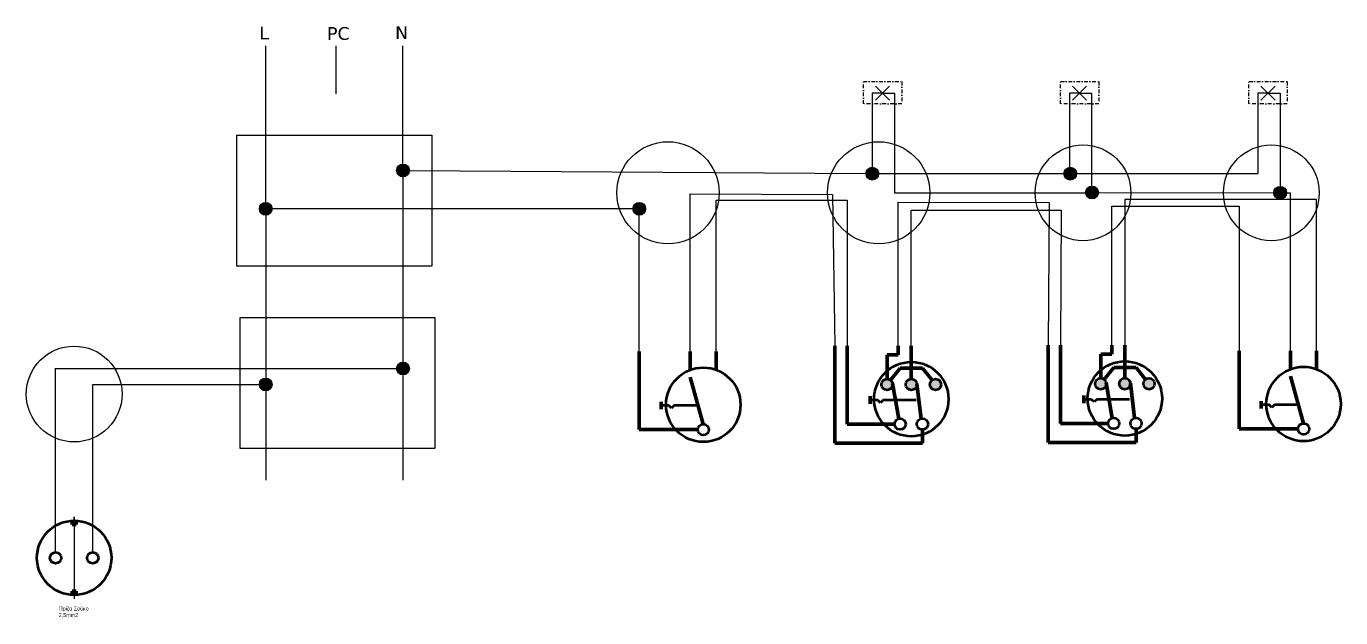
# Model space of a CAD drawing. Header units: millimetres. Extents: x 1397 to 2322, y 1763 to 1962.
# Drawn here: x 1910 to 2321.7, y 1768 to 1953.1 of the extents above; entities that cross this region are included whole.
import ezdxf

# ---------------------------------------------------------------- set-up
doc = ezdxf.new("R2010")
doc.units = ezdxf.units.MM
doc.header["$LTSCALE"] = 0.093
doc.linetypes.add('DASHDOT2', pattern=[12.7, 6.35, -3.175, 0, -3.175])
for name, color, linetype, lineweight in [('2S', 7, 'Continuous', 200), ('S', 7, 'Continuous', 100), ('S_2', 7, 'Continuous', 50), ('S_4', 7, 'Continuous', 25)]:
    doc.layers.add(name, color=color, linetype=linetype, lineweight=lineweight)
doc.layers.add('DESC', color=7, linetype='DASHDOT2', true_color=0xffffff)
for name, color, linetype in [('DESCCHILD', 20, 'Continuous'), ('LOC', 8, 'Continuous'), ('TERMS', 4, 'Continuous')]:
    doc.layers.add(name, color=color, linetype=linetype)

msp = doc.modelspace()

# ---------------------------------------------------------------- hatches: boundary and pattern name
at = {"ltscale": 2, "true_color": 0x000000}
h = msp.add_hatch(color=18, dxfattribs=at)
h.dxf.hatch_style = 1
h.paths.add_polyline_path([(2030, 1908, 1), (2026, 1908, 1)])
h = msp.add_hatch(color=18, dxfattribs=at)
h.dxf.hatch_style = 1
h.paths.add_polyline_path([(2177, 1907, 1), (2173, 1907, 1)])
h = msp.add_hatch(color=18, dxfattribs=at)
h.dxf.hatch_style = 1
h.paths.add_polyline_path([(2239, 1907, 1), (2235, 1907, 1)])
h = msp.add_hatch(color=18, dxfattribs=at)
h.dxf.hatch_style = 1
h.paths.add_polyline_path([(2245.82, 1901.1, 1), (2241.82, 1901.1, 1)])
h = msp.add_hatch(color=18, dxfattribs=at)
h.dxf.hatch_style = 1
h.paths.add_polyline_path([(2304.76, 1901, 1), (2300.76, 1901, 1)])
h = msp.add_hatch(color=18, dxfattribs=at)
h.dxf.hatch_style = 1
h.paths.add_polyline_path([(2104, 1896, 1), (2100, 1896, 1)])
h = msp.add_hatch(color=18, dxfattribs=at)
h.dxf.hatch_style = 1
h.paths.add_polyline_path([(2030, 1846, 1), (2026, 1846, 1)])
at = {"layer": '2S'}
h = msp.add_hatch(color=256, dxfattribs=at)
h.dxf.hatch_style = 1
h.paths.add_polyline_path([(2196.55, 1840.99, 1), (2193.05, 1840.99, 1)])
h.paths.add_polyline_path([(2188.97, 1840.99, 1), (2185.48, 1840.99, 1)])
h.paths.add_polyline_path([(2181.4, 1840.99, 1), (2177.91, 1840.99, 1)])
h = msp.add_hatch(color=256, dxfattribs=at)
h.dxf.hatch_style = 1
h.paths.add_polyline_path([(2263.43, 1841.21, 1), (2259.94, 1841.21, 1)])
h.paths.add_polyline_path([(2255.86, 1841.21, 1), (2252.36, 1841.21, 1)])
h.paths.add_polyline_path([(2248.29, 1841.21, 1), (2244.79, 1841.21, 1)])
h = msp.add_hatch(color=256, dxfattribs=at)
h.dxf.hatch_style = 1
h.paths.add_polyline_path([(1925, 1798.37, 0.012506), (1924.42, 1798.36), (1924.42, 1797.21), (1925, 1797.21)])
h.paths.add_polyline_path([(1925.58, 1798.36, 0.012506), (1925, 1798.37), (1925, 1797.21), (1925.58, 1797.21)])
h = msp.add_hatch(color=256, dxfattribs=at)
h.dxf.hatch_style = 1
h.paths.add_polyline_path([(1925, 1776.24), (1924.42, 1776.24), (1924.42, 1775.09, 0.012373), (1925, 1775.07)])
h.paths.add_polyline_path([(1925.59, 1776.24), (1925.01, 1776.24), (1925, 1775.07, 0.012638), (1925.59, 1775.09)])
at = {"layer": 'LOC', "ltscale": 2, "true_color": 0x000000}
h = msp.add_hatch(color=18, dxfattribs=at)
h.dxf.hatch_style = 1
h.paths.add_polyline_path([(1987, 1896, 1), (1983, 1896, 1)])
h = msp.add_hatch(color=18, dxfattribs=at)
h.dxf.hatch_style = 1
h.paths.add_polyline_path([(1987, 1841, 1), (1983, 1841, 1)])

# ---------------------------------------------------------------- linework, layer by layer
at = {"ltscale": 2}
for p, q in [((2007, 1947), (2007, 1932)), ((2298.95, 1932.19), (2302.76, 1932.19)), ((2117.99, 1851.35), (2117.99, 1900.69)), ((2117.99, 1900.69), (2162.58, 1900.52)), ((2126.14, 1851.35), (2126.14, 1898.71)), ((2126.14, 1898.71), (2167.11, 1898.71)), ((2162.58, 1900.52), (2163.22, 1853.09)), ((2167.11, 1898.71), (2167.11, 1853.09)), ((2314.16, 1898.89), (2254.11, 1898.89)), ((2254.11, 1898.89), (2254.11, 1853.3)), ((2314.16, 1851.57), (2314.16, 1898.89)), ((2183.13, 1853.09), (2183.13, 1898.06)), ((2183.13, 1898.06), (2230.37, 1897.95)), ((2187.23, 1853.09), (2187.23, 1895.59)), ((2187.23, 1895.59), (2234.18, 1895.59)), ((2230.37, 1897.95), (2230.11, 1853.3)), ((2234.18, 1895.57), (2233.99, 1853.3)), ((2250.01, 1853.3), (2250.01, 1896.84)), ((2250.01, 1896.84), (2289.96, 1896.84)), ((2289.96, 1896.84), (2289.96, 1851.57))]:
    msp.add_line(p, q, dxfattribs=at)
for p, q in [((2176, 1934.39), (2180.39, 1930)), ((2180.39, 1934.39), (2176, 1930)), ((2237.76, 1934.39), (2242.15, 1930)), ((2242.15, 1934.39), (2237.76, 1930)), ((2296.76, 1934.39), (2301.15, 1930)), ((2301.15, 1934.39), (2296.76, 1930))]:
    msp.add_line(p, q)
for points in [[(1976, 1919), (2037, 1919), (2037, 1878), (1976, 1878)], [(1977, 1862), (2038, 1862), (2038, 1821), (1977, 1821)]]:
    msp.add_lwpolyline(points, close=True, dxfattribs=at)
for centre, radius in [((2111, 1901), 16), ((2177, 1901), 16), ((2241, 1901), 15), ((2300, 1901), 15), ((2028, 1908), 2), ((2175, 1907), 2), ((2237, 1907), 2), ((2243.82, 1901.1), 2), ((2302.76, 1901), 2), ((2102, 1896), 2), ((1925, 1838), 15), ((2028, 1846), 2)]:
    msp.add_circle(centre, radius, dxfattribs=at)
at = {"layer": '2S'}
for p, q in [((2122.07, 1828.61), (2117.99, 1843.33)), ((2183.28, 1830.29), (2181.38, 1841.29)), ((2190.27, 1830.29), (2188.96, 1841.2)), ((2250.16, 1830.5), (2248.26, 1841.51)), ((2257.16, 1830.5), (2255.85, 1841.42)), ((2310.08, 1828.83), (2306, 1843.55)), ((1924.42, 1797.21), (1924.42, 1798.36)), ((1925, 1797.21), (1924.42, 1797.21)), ((1925, 1797.21), (1925.58, 1797.21)), ((1925.58, 1797.21), (1925.58, 1798.36)), ((1925.01, 1776.24), (1924.42, 1776.24)), ((1924.42, 1776.24), (1924.42, 1775.09)), ((1925, 1775.07), (1925.01, 1776.24)), ((1925.01, 1776.24), (1925.59, 1776.24)), ((1925.59, 1776.24), (1925.59, 1775.09))]:
    msp.add_line(p, q, dxfattribs=at)
at = {"layer": 'DESC', "ltscale": 2}
for points in [[(2172.24, 1935.81), (2184.24, 1935.81), (2184.24, 1928.81), (2172.24, 1928.81)], [(2234, 1935.81), (2246, 1935.81), (2246, 1928.81), (2234, 1928.81)], [(2293, 1935.81), (2305, 1935.81), (2305, 1928.81), (2293, 1928.81)]]:
    msp.add_lwpolyline(points, close=True, dxfattribs=at)
at = {"layer": 'DESCCHILD', "ltscale": 2}
for p, q in [((2178.19, 1932.19), (2182, 1932.19)), ((2182, 1932.19), (2182, 1901)), ((2239.95, 1932.19), (2243.76, 1932.19)), ((2243.76, 1903.1), (2243.76, 1932.19)), ((2302.76, 1932.19), (2302.76, 1903)), ((2182, 1901), (2241.82, 1901)), ((2245.82, 1901.1), (2300.76, 1901)), ((2304.76, 1901), (2306, 1900.99)), ((2306, 1851.57), (2306, 1901))]:
    msp.add_line(p, q, dxfattribs=at)
at = {"layer": 'LOC', "ltscale": 2}
for p, q in [((1985, 1897), (1985, 1947)), ((1985, 1895), (1985, 1843)), ((2101, 1896), (1986, 1896)), ((2101.95, 1851.35), (2102, 1895)), ((1930.83, 1841), (1984, 1841)), ((1930.83, 1788.47), (1930.83, 1841)), ((1985, 1839), (1985, 1811))]:
    msp.add_line(p, q, dxfattribs=at)
for centre in [(1985, 1896), (1985, 1841)]:
    msp.add_circle(centre, 2, dxfattribs=at)
at = {"layer": 'S'}
for p, q in [((2163.22, 1822.64), (2163.22, 1853.09)), ((2167.11, 1828.6), (2167.11, 1853.09)), ((2183.13, 1850.3), (2183.13, 1853.09)), ((2187.23, 1846.12), (2187.23, 1853.09)), ((2230.11, 1822.85), (2230.11, 1853.3)), ((2233.99, 1828.81), (2233.99, 1853.3)), ((2250.01, 1850.52), (2250.01, 1853.3)), ((2254.11, 1846.34), (2254.11, 1853.3)), ((2101.95, 1826.86), (2101.95, 1851.35)), ((2117.99, 1845.57), (2117.99, 1851.35)), ((2126.14, 1845.57), (2126.14, 1851.35)), ((2179.65, 1842.74), (2179.65, 1850.3)), ((2179.65, 1850.3), (2183.13, 1850.3)), ((2246.54, 1842.96), (2246.54, 1850.52)), ((2246.54, 1850.52), (2250.01, 1850.52)), ((2289.96, 1827.08), (2289.96, 1851.57)), ((2306, 1845.8), (2306, 1851.57)), ((2314.16, 1845.8), (2314.16, 1851.57)), ((2183.73, 1846.12), (2180.74, 1842.36)), ((2183.73, 1846.12), (2190.72, 1846.12)), ((2187.23, 1846.12), (2187.23, 1842.74)), ((2190.72, 1846.12), (2193.71, 1842.36)), ((2250.62, 1846.34), (2247.63, 1842.58)), ((2250.62, 1846.34), (2257.61, 1846.34)), ((2254.11, 1846.34), (2254.11, 1842.96)), ((2257.61, 1846.33), (2260.6, 1842.58)), ((2174.33, 1834.96), (2174.33, 1837.29)), ((2241.22, 1835.18), (2241.22, 1837.51)), ((2108.85, 1833.27), (2108.85, 1835.6)), ((2296.86, 1833.49), (2296.86, 1835.82)), ((2181.98, 1828.6), (2167.11, 1828.6)), ((2248.87, 1828.81), (2233.99, 1828.81)), ((2120.32, 1826.86), (2101.95, 1826.86)), ((2190.72, 1826.85), (2190.72, 1822.64)), ((2257.61, 1827.07), (2257.61, 1822.85)), ((2308.33, 1827.08), (2289.96, 1827.08)), ((2190.72, 1822.64), (2163.22, 1822.64)), ((2257.61, 1822.85), (2230.11, 1822.85))]:
    msp.add_line(p, q, dxfattribs=at)
at = {"layer": 'S_2'}
for p, q in [((2243.65, 1836.34), (2241.22, 1836.34)), ((2244.47, 1835.52), (2243.65, 1836.34)), ((2245.3, 1836.34), (2244.47, 1835.52)), ((2247.59, 1836.34), (2245.3, 1836.34)), ((2252.82, 1836.34), (2247.59, 1836.34)), ((2255.59, 1836.34), (2252.82, 1836.34)), ((2111.28, 1834.43), (2108.85, 1834.43)), ((2112.11, 1833.61), (2111.28, 1834.43)), ((2112.93, 1834.43), (2112.11, 1833.61)), ((2115.22, 1834.43), (2112.93, 1834.43)), ((2120.45, 1834.43), (2115.22, 1834.43)), ((2176.76, 1836.13), (2174.33, 1836.13)), ((2177.59, 1835.3), (2176.76, 1836.13)), ((2178.41, 1836.13), (2177.59, 1835.3)), ((2180.7, 1836.13), (2178.41, 1836.13)), ((2185.93, 1836.13), (2180.7, 1836.13)), ((2188.71, 1836.13), (2185.93, 1836.13)), ((2299.3, 1834.65), (2296.86, 1834.65)), ((2300.12, 1833.83), (2299.3, 1834.65)), ((2300.94, 1834.65), (2300.12, 1833.83)), ((2303.23, 1834.65), (2300.94, 1834.65)), ((2308.46, 1834.65), (2303.23, 1834.65))]:
    msp.add_line(p, q, dxfattribs=at)
for centre, radius in [((2122.07, 1834.66), 11.65), ((2187.23, 1836.4), 11.65), ((2254.11, 1836.61), 11.65), ((2310.08, 1834.88), 11.65), ((2179.65, 1840.99), 1.75), ((2187.23, 1840.99), 1.75), ((2194.8, 1840.99), 1.75), ((2246.54, 1841.21), 1.75), ((2254.11, 1841.21), 1.75), ((2261.69, 1841.21), 1.75), ((2122.07, 1826.86), 1.75), ((2183.73, 1828.6), 1.75), ((2190.72, 1828.6), 1.75), ((2250.62, 1828.81), 1.75), ((2257.61, 1828.81), 1.75), ((2310.08, 1827.08), 1.75), ((1925, 1786.72), 11.65), ((1919.17, 1786.72), 1.75), ((1930.83, 1786.72), 1.75)]:
    msp.add_circle(centre, radius, dxfattribs=at)
at = {"layer": 'S_4'}
for p, q in [((1925, 1798.37), (1925, 1799.54)), ((1925, 1799.54), (1925, 1773.91)), ((1925, 1775.07), (1925, 1773.91))]:
    msp.add_line(p, q, dxfattribs=at)
at = {"layer": 'TERMS', "ltscale": 2}
for p, q in [((2028, 1910), (2028, 1947)), ((2178.19, 1932.19), (2175, 1932.19)), ((2175, 1932.19), (2175, 1909)), ((2239.95, 1932.19), (2236.76, 1932.19)), ((2236.76, 1932.19), (2236.76, 1908.99)), ((2298.95, 1932.19), (2295.76, 1932.19)), ((2295.76, 1932.19), (2295.76, 1907)), ((2030, 1907.99), (2173, 1907)), ((2177, 1907), (2235, 1907)), ((2239, 1907), (2295.76, 1907)), ((2028, 1906), (2028, 1848)), ((1919, 1846), (2027, 1846)), ((1919, 1846), (1919, 1788.46)), ((2028, 1844), (2028, 1811))]:
    msp.add_line(p, q, dxfattribs=at)

# ---------------------------------------------------------------- texts
at = {"ltscale": 2, "char_height": 4, "attachment_point": 1}
for s, insert in [('{\\fVerdana|b0|i0|c0|p34;L}', (1983, 1953)), ('{\\fVerdana|b0|i0|c0|p34;PC}', (2004.17, 1952.88)), ('{\\fVerdana|b0|i0|c161|p34;Ν}', (2025.53, 1953.13))]:
    msp.add_mtext_dynamic_manual_height_columns(s, width=5, gutter_width=7.07, heights=[0], dxfattribs=dict(at, insert=insert))
at = {"insert": (1920.18, 1771.45), "char_height": 1.2142, "width": 9.7427, "attachment_point": 1}
msp.add_mtext('Πρίζα Σούκο\\P2,5mm2', dxfattribs=at)

doc.saveas('drawing.dxf')
